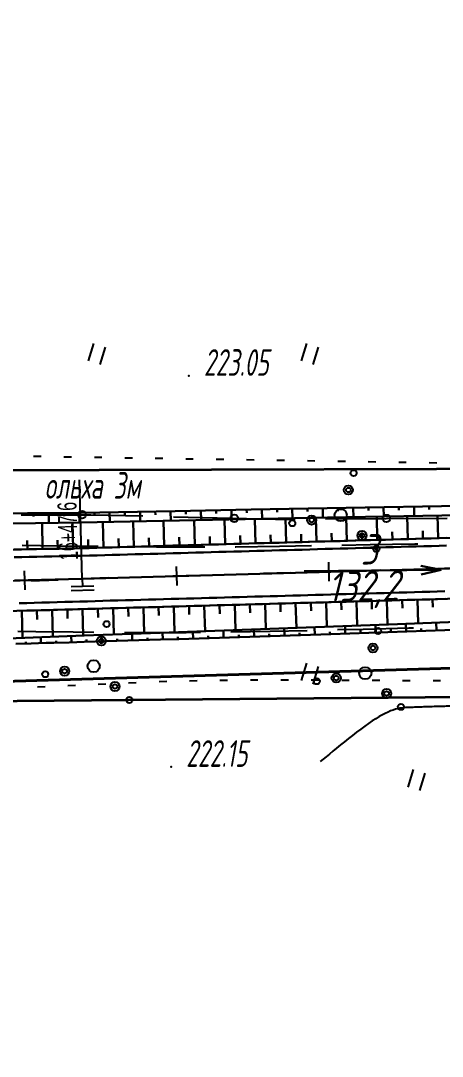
# Model space of a CAD drawing. Header units: millimetres. Extents: x -1799 to 6962, y -1020 to 4121.
# Drawn here: x -252.5 to -197.2, y 3267.3 to 3403.4 of the extents above; entities that cross this region are included whole.
import ezdxf

# ---------------------------------------------------------------- set-up
doc = ezdxf.new("R2010")
doc.units = ezdxf.units.MM
doc.linetypes.add('CONTI', pattern=[0])
doc.linetypes.add('STROT', pattern=[1.7, 0.5, -1.2])
for name, color, linetype, lineweight in [('10', 1, 'Continuous', 35), ('КОПИЯ_ОСЬ_13_ОТКОСЫ', 7, 'Continuous', 30), ('КОПИЯ_ОСЬ_ГРАНИЦЫ_ПОЛОС', 7, 'Continuous', 30), ('ОСЬ_ВЕРХ_ПОКРЫТИЯ_ГРАНИЦЫ_ПОЛОС', 7, 'Continuous', 30), ('ОСЬ_ВЕРХ_ПОКРЫТИЯ_ОСЬ', 1, 'Continuous', 30), ('Уклоны ПЧ', 5, 'Continuous', 30)]:
    doc.layers.add(name, color=color, linetype=linetype, lineweight=lineweight)
for name, color, linetype in [('_Ростелеком', 6, 'Continuous'), ('GOR_BDEFAULT', 212, 'CONTI'), ('NAD_MDEFAULT', 7, 'CONTI'), ('PI_OTDEFAULT', 172, 'CONTI'), ('PI_TTDEFAULT', 5, 'CONTI'), ('PLN_O', 7, 'CONTI'), ('SIT_LDEFAULT', 7, 'CONTI'), ('USLZNDEFAULT', 7, 'CONTI'), ('ZAPSKDEFAULT', 7, 'CONTI'), ('КОПИЯ_ОСЬ_ТАНГЕНСЫ', 1, 'Continuous'), ('ОСЬ_ВЕРХ_ПОКРЫТИЯ_ПИКЕТЫ', 1, 'Continuous'), ('ОСЬ_ВЕРХ_ПОКРЫТИЯ_РАЗБИВКА_КРИВ', 1, 'Continuous'), ('ОСЬ_ВЕРХ_ПОКРЫТИЯ_ТАНГЕНСЫ', 1, 'Continuous'), ('разметка', 7, 'Continuous')]:
    doc.layers.add(name, color=color, linetype=linetype)
doc.styles.add('eskd', font='spds.shx', dxfattribs={"width": 1.2, "oblique": 15})
doc.styles.get("Standard").update_dxf_attribs({"font": 'arial.ttf'})
doc.styles.add('STYLE1', font='romand.shx', dxfattribs={"width": 0.9})
doc.styles.add('ГОСТ', font='', dxfattribs={"oblique": 15, "height": 4})
doc.styles.get('ГОСТ').set_extended_font_data('GOST type A')
doc.linetypes.add('кабель_связи_проект.', pattern='A,10,-1,["/",STYLE1,S=3,R=0,X=0,Y=-1.5],-4.1', length=15.1)

# ---------------------------------------------------------------- blocks, each defined once
blk = doc.blocks.new('BL_2011')
at = {"color": 0}
for p, q in [((0, 0), (0, 2.4)), ((1.6, 0), (1.6, 2.4))]:
    blk.add_line(p, q, dxfattribs=at)
blk = doc.blocks.new('BL_2010')
at = {"color": 0}
for centre, radius in [((0, 5.78), 0.4), ((0, 3.46), 0.6), ((0, 3.46), 0.3), ((0, 0), 0.8), ((-3.46, -1.74), 0.6), ((3.46, -1.74), 0.6), ((-5.78, -2.88), 0.4), ((-3.46, -1.74), 0.3), ((3.46, -1.74), 0.3), ((5.78, -2.88), 0.4)]:
    blk.add_circle(centre, radius, dxfattribs=at)
blk = doc.blocks.new('Стрелка')
at = {"layer": 'Уклоны ПЧ', "ltscale": 2}
for points in [[(-0.02, -0.05), (-0.02, 17.97)], [(-0.02, -0.05), (-0.58, 2.62)], [(-0.02, -0.05), (0.53, 2.62)]]:
    blk.add_lwpolyline(points, dxfattribs=at)

msp = doc.modelspace()

# ---------------------------------------------------------------- linework, layer by layer
at = {"layer": '10'}
for points in [[(-360.39, 3343.98), (-65.03, 3344.87), (87.16, 3350.87), (108.64, 3348.19), (148.58, 3330.11), (255.1, 3267.82), (280.33, 3251.41), (314.65, 3229.09), (366.26, 3197.31), (410.92, 3168.51), (446.74, 3154.31), (486.35, 3141.69), (517.02, 3127.88), (586.85, 3116.46), (604.34, 3112.89), (723.31, 3088.59), (842.11, 3064.31), (1030.23, 3025.88), (1104.98, 3010.61)], [(1051.21, 3001.58), (974.51, 3016.91), (912.27, 3029.91), (802.72, 3052.77), (731.25, 3067.83), (636.78, 3087.13), (493.46, 3112.21), (494.99, 3106.72), (485.32, 3108.34), (431.47, 3127.8), (399.29, 3139.15), (370.15, 3158.46), (256.96, 3237.54), (178.33, 3282.64), (135.32, 3306.77), (116.47, 3313.34), (93.11, 3317.06), (-267.68, 3313.81), (-292.89, 3314.1), (-344.73, 3319.75)]]:
    msp.add_lwpolyline(points, dxfattribs=at)
at = {"layer": '_Ростелеком', "linetype": 'кабель_связи_проект.', "lineweight": 40, "ltscale": 0.25}
msp.add_lwpolyline([(-352.03, 3321.94), (-297.63, 3315.25), (-195.84, 3318.28), (-97.48, 3322.38), (-4.69, 3324.98), (27.74, 3325.19), (61.87, 3322.86), (98.79, 3316.91), (116.52, 3313.69), (135.62, 3307.07), (148.04, 3301.67), (187.18, 3282.72), (226.03, 3259.14), (267.57, 3231.16), (320.96, 3194.89), (385.8, 3152.73), (396.28, 3145.91), (411.1, 3138.25), (437.43, 3126.61), (493.48, 3112.58), (557.68, 3101.61)], dxfattribs=at)
at = {"layer": 'GOR_BDEFAULT', "color": 212, "elevation": 222, "flags": 128}
msp.add_lwpolyline([(-182.84, 3309.54), (-183.45, 3309.74), (-183.99, 3309.92), (-184.48, 3310.09), (-184.9, 3310.23), (-185.27, 3310.37), (-185.59, 3310.48), (-185.87, 3310.59), (-186.11, 3310.68), (-186.31, 3310.77), (-186.49, 3310.84), (-186.64, 3310.91), (-186.78, 3310.98), (-186.9, 3311.04), (-187.01, 3311.1), (-187.12, 3311.16), (-187.24, 3311.22), (-187.35, 3311.28), (-187.46, 3311.34), (-187.58, 3311.4), (-187.7, 3311.46), (-187.82, 3311.53), (-187.94, 3311.59), (-188.07, 3311.66), (-188.2, 3311.72), (-188.33, 3311.79), (-188.46, 3311.86), (-188.59, 3311.93), (-188.73, 3312.01), (-188.87, 3312.08), (-189.01, 3312.16), (-189.16, 3312.23), (-189.3, 3312.31), (-189.45, 3312.39), (-189.61, 3312.47), (-189.76, 3312.55), (-189.92, 3312.62), (-190.08, 3312.7), (-190.24, 3312.77), (-190.41, 3312.84), (-190.57, 3312.91), (-190.74, 3312.97), (-190.92, 3313.03), (-191.09, 3313.09), (-191.27, 3313.13), (-191.45, 3313.18), (-191.64, 3313.22), (-191.82, 3313.25), (-192.01, 3313.27), (-192.2, 3313.29), (-192.4, 3313.31), (-192.59, 3313.32), (-192.79, 3313.33), (-192.99, 3313.34), (-193.19, 3313.34), (-193.4, 3313.34), (-193.6, 3313.34), (-193.81, 3313.34), (-194.02, 3313.33), (-194.23, 3313.33), (-194.45, 3313.32), (-194.66, 3313.31), (-194.88, 3313.31), (-195.09, 3313.3), (-195.31, 3313.3), (-195.53, 3313.29), (-195.75, 3313.28), (-195.97, 3313.28), (-196.2, 3313.27), (-196.42, 3313.26), (-196.65, 3313.26), (-196.87, 3313.25), (-197.1, 3313.25), (-197.33, 3313.24), (-197.55, 3313.23), (-197.78, 3313.23), (-198.01, 3313.22), (-198.24, 3313.21), (-198.47, 3313.2), (-198.7, 3313.2), (-198.93, 3313.19), (-199.16, 3313.18), (-199.4, 3313.17), (-199.63, 3313.17), (-199.86, 3313.16), (-200.09, 3313.15), (-200.33, 3313.15), (-200.56, 3313.14), (-200.8, 3313.13), (-201.03, 3313.12), (-201.26, 3313.12), (-201.5, 3313.11), (-201.74, 3313.1), (-201.98, 3313.09), (-202.22, 3313.06), (-202.48, 3313.03), (-202.74, 3312.99), (-203.02, 3312.93), (-203.31, 3312.86), (-203.62, 3312.76), (-203.94, 3312.64), (-204.28, 3312.5), (-204.64, 3312.33), (-205.03, 3312.13), (-205.44, 3311.9), (-205.88, 3311.63), (-206.35, 3311.33), (-206.84, 3311), (-207.35, 3310.64), (-207.87, 3310.25), (-208.41, 3309.85), (-208.95, 3309.44), (-209.48, 3309.02), (-210.02, 3308.6), (-210.54, 3308.18), (-211.04, 3307.76), (-211.53, 3307.37), (-211.99, 3306.98), (-212.42, 3306.62), (-212.82, 3306.29), (-213.18, 3305.99)], dxfattribs=at)
at = {"layer": 'PI_TTDEFAULT', "color": 5}
for p in [(-230.47, 3356.69, 223.05), (-232.79, 3305.31, 222.15)]:
    msp.add_point(p, dxfattribs=at)
at = {"layer": 'PLN_O'}
for p, q in [((-252.49, 3338.43), (-243.35, 3338.43)), ((-243.35, 3338.44), (-236.49, 3338.27)), ((-232.49, 3338.16), (-219.05, 3337.83)), ((-219.05, 3337.83), (-216.5, 3337.85)), ((-212.5, 3337.88), (-196.5, 3338))]:
    msp.add_line(p, q, dxfattribs=at)
for centre in [(-244.49, 3338.43), (-224.49, 3337.96), (-204.5, 3337.94)]:
    msp.add_circle(centre, 0.5, dxfattribs=at)
at = {"layer": 'SIT_LDEFAULT', "color": 7}
for p, q in [((-250.87, 3346.13), (-249.87, 3346.11)), ((-246.87, 3346.06), (-245.87, 3346.04)), ((-242.87, 3346), (-241.87, 3345.98)), ((-238.87, 3345.93), (-237.87, 3345.91)), ((-234.87, 3345.87), (-233.87, 3345.85)), ((-230.87, 3345.8), (-229.87, 3345.78)), ((-226.87, 3345.74), (-225.87, 3345.72)), ((-222.88, 3345.68), (-221.88, 3345.66)), ((-218.88, 3345.62), (-217.88, 3345.6)), ((-214.88, 3345.55), (-213.88, 3345.53)), ((-210.88, 3345.48), (-209.88, 3345.46)), ((-206.88, 3345.41), (-205.88, 3345.39)), ((-202.88, 3345.35), (-201.88, 3345.33)), ((-198.88, 3345.28), (-197.88, 3345.26)), ((-206.62, 3334.47), (-210.35, 3334.4)), ((-200.75, 3334.57), (-206.62, 3334.46)), ((-200.35, 3334.58), (-200.75, 3334.57)), ((-249.96, 3334.35), (-252.35, 3334.39)), ((-244.87, 3334.28), (-249.96, 3334.35)), ((-242.35, 3334.24), (-244.87, 3334.27)), ((-234.7, 3334.17), (-238.35, 3334.2)), ((-229.61, 3334.16), (-234.7, 3334.17)), ((-228.35, 3334.17), (-229.61, 3334.16)), ((-224.27, 3334.19), (-224.35, 3334.19)), ((-218.55, 3334.26), (-224.27, 3334.19)), ((-214.35, 3334.33), (-218.55, 3334.27)), ((-207.55, 3323.41), (-201.54, 3323.56)), ((-201.54, 3323.56), (-200.92, 3323.57)), ((-252.92, 3323.12), (-250.58, 3323.09)), ((-250.58, 3323.09), (-245.64, 3323.03)), ((-245.64, 3323.03), (-242.92, 3323)), ((-238.92, 3322.97), (-235.76, 3322.96)), ((-235.76, 3322.95), (-230.82, 3322.96)), ((-230.82, 3322.96), (-228.92, 3322.98)), ((-224.93, 3323.03), (-219.77, 3323.13)), ((-219.77, 3323.13), (-214.92, 3323.23)), ((-210.93, 3323.33), (-207.55, 3323.41)), ((-222.37, 3316.73), (-221.37, 3316.73)), ((-218.37, 3316.74), (-218.2, 3316.74)), ((-218.2, 3316.74), (-217.37, 3316.74)), ((-250.35, 3315.82), (-249.35, 3315.87)), ((-246.36, 3316), (-245.36, 3316.04)), ((-242.36, 3316.18), (-241.36, 3316.22)), ((-238.37, 3316.35), (-237.37, 3316.39)), ((-234.36, 3316.51), (-233.36, 3316.54)), ((-230.36, 3316.62), (-229.36, 3316.65)), ((-226.37, 3316.7), (-225.37, 3316.71)), ((-214.37, 3316.72), (-213.37, 3316.72)), ((-210.37, 3316.71), (-209.37, 3316.7)), ((-206.37, 3316.68), (-206.35, 3316.68)), ((-206.35, 3316.68), (-205.37, 3316.67)), ((-202.37, 3316.66), (-201.37, 3316.65)), ((-198.37, 3316.65), (-197.37, 3316.65))]:
    msp.add_line(p, q, dxfattribs=at)
at = {"layer": 'КОПИЯ_ОСЬ_13_ОТКОСЫ'}
for points in [[(-262.03, 3333.69), (-261.51, 3333.7), (-255.52, 3333.81), (-244.53, 3334.03), (-6.51, 3340.7), (-0.78, 3340.85), (3.03, 3340.94), (12.59, 3341.12), (19.28, 3341.19), (25.03, 3341.21), (30.78, 3341.19), (36.53, 3341.1), (42.29, 3340.96)], [(-259.63, 3338.56), (-251.65, 3338.64), (-248.66, 3338.65), (-247.66, 3338.66), (-244.66, 3338.69), (-232.26, 3338.91), (-222.26, 3339.12), (-212.27, 3339.3), (-192.27, 3339.63), (-172.26, 3339.6), (-152.27, 3340.15), (-112.28, 3341.08)], [(-256.61, 3337.24), (-244.63, 3337.41), (-212.23, 3338.06), (-192.23, 3338.43), (-172.24, 3338.78), (-132.24, 3339.43), (-112.24, 3339.86)], [(-256.61, 3337.24), (-244.63, 3337.41), (-212.23, 3338.06), (-192.23, 3338.43), (-172.24, 3338.78), (-132.24, 3339.43), (-112.24, 3339.86)], [(-250.86, 3338.64), (-250.86, 3338.2)], [(-248.86, 3338.65), (-248.85, 3337.35)], [(-246.86, 3338.67), (-246.85, 3338.23)], [(-244.86, 3338.69), (-244.84, 3337.4)], [(-242.86, 3338.73), (-242.85, 3338.3)], [(-240.86, 3338.76), (-240.84, 3337.48)], [(-238.86, 3338.8), (-238.85, 3338.37)], [(-236.86, 3338.83), (-236.84, 3337.56)], [(-234.86, 3338.87), (-234.85, 3338.44)], [(-232.86, 3338.9), (-232.84, 3337.65)], [(-230.86, 3338.94), (-230.85, 3338.52)], [(-228.86, 3338.98), (-228.83, 3337.73)], [(-226.86, 3339.03), (-226.85, 3338.61)], [(-224.86, 3339.07), (-224.84, 3337.81)], [(-222.86, 3339.11), (-222.85, 3338.69)], [(-220.86, 3339.14), (-220.84, 3337.89)], [(-218.86, 3339.18), (-218.85, 3338.76)], [(-216.86, 3339.22), (-216.84, 3337.97)], [(-214.86, 3339.25), (-214.86, 3338.84)], [(-212.86, 3339.29), (-212.84, 3338.05)], [(-210.86, 3339.32), (-210.86, 3338.91)], [(-208.86, 3339.35), (-208.84, 3338.12)], [(-206.86, 3339.39), (-206.86, 3338.98)], [(-204.86, 3339.42), (-204.84, 3338.2)], [(-202.86, 3339.45), (-202.86, 3339.05)], [(-200.86, 3339.49), (-200.84, 3338.27)], [(-198.87, 3339.52), (-198.86, 3339.11)], [(-249.67, 3333.93), (-249.74, 3337.34)], [(-245.67, 3334.01), (-245.74, 3337.39)], [(-241.67, 3334.11), (-241.77, 3337.47)], [(-237.67, 3334.23), (-237.77, 3337.55)], [(-233.68, 3334.34), (-233.77, 3337.63)], [(-229.68, 3334.45), (-229.77, 3337.71)], [(-225.68, 3334.56), (-225.77, 3337.79)], [(-221.68, 3334.67), (-221.77, 3337.87)], [(-217.68, 3334.78), (-217.77, 3337.95)], [(-213.68, 3334.9), (-213.77, 3338.03)], [(-209.69, 3335.01), (-209.77, 3338.11)], [(-205.69, 3335.12), (-205.77, 3338.18)], [(-201.69, 3335.23), (-201.77, 3338.25)], [(-197.69, 3335.34), (-197.77, 3338.33)], [(-219.68, 3334.73), (-219.71, 3335.79)], [(-215.68, 3334.84), (-215.71, 3335.9)], [(-211.68, 3334.95), (-211.71, 3336)], [(-207.69, 3335.06), (-207.71, 3336.1)], [(-203.69, 3335.18), (-203.72, 3336.2)], [(-199.69, 3335.29), (-199.72, 3336.3)], [(-251.67, 3333.89), (-251.69, 3335.03)], [(-247.67, 3333.97), (-247.69, 3335.1)], [(-243.67, 3334.06), (-243.7, 3335.18)], [(-239.67, 3334.17), (-239.7, 3335.29)], [(-235.67, 3334.28), (-235.71, 3335.39)], [(-231.68, 3334.39), (-231.71, 3335.49)], [(-227.68, 3334.5), (-227.71, 3335.59)], [(-223.68, 3334.62), (-223.71, 3335.69)], [(-261.91, 3325.58), (-256.31, 3325.71), (-237.04, 3326.24), (-14, 3332.49), (-4.39, 3332.69), (0.37, 3332.78), (9.86, 3332.91), (17.45, 3332.97), (23.13, 3332.96), (28.81, 3332.91), (34.48, 3332.81), (40.15, 3332.66)], [(-254.22, 3322.15), (-244.21, 3322.55), (-234.22, 3322.93), (-203.04, 3324.07), (-171.86, 3325.26), (-131.89, 3326.85), (-111.9, 3327.54)], [(-254.22, 3322.15), (-244.21, 3322.55), (-234.22, 3322.93), (-203.04, 3324.07), (-171.86, 3325.26), (-131.89, 3326.85), (-111.9, 3327.54)], [(-253.19, 3321.45), (-251.19, 3321.5), (-250.19, 3321.54), (-249.19, 3321.58), (-248.19, 3321.61), (-246.19, 3321.66), (-245.19, 3321.7), (-244.19, 3321.74), (-234.19, 3322.02), (-231.79, 3322.07), (-211.8, 3322.73), (-191.81, 3323.42), (-151.85, 3325.35), (-141.86, 3325.76), (-131.87, 3326.15), (-111.88, 3326.91)], [(-236.42, 3326.26), (-236.32, 3322.85)], [(-234.42, 3326.31), (-234.39, 3325.18)], [(-232.42, 3326.37), (-232.32, 3323)], [(-230.42, 3326.43), (-230.39, 3325.3)], [(-228.42, 3326.48), (-228.33, 3323.14)], [(-226.42, 3326.54), (-226.39, 3325.42)], [(-224.42, 3326.59), (-224.33, 3323.29)], [(-222.42, 3326.65), (-222.39, 3325.55)], [(-220.42, 3326.71), (-220.33, 3323.43)], [(-218.42, 3326.76), (-218.39, 3325.67)], [(-216.42, 3326.82), (-216.33, 3323.58)], [(-214.42, 3326.87), (-214.39, 3325.79)], [(-212.43, 3326.93), (-212.34, 3323.73)], [(-210.43, 3326.99), (-210.4, 3325.92)], [(-208.43, 3327.04), (-208.34, 3323.87)], [(-206.43, 3327.1), (-206.4, 3326.04)], [(-204.43, 3327.15), (-204.34, 3324.02)], [(-202.43, 3327.21), (-202.4, 3326.17)], [(-200.43, 3327.27), (-200.34, 3324.17)], [(-198.43, 3327.32), (-198.4, 3326.29)], [(-252.41, 3325.82), (-252.31, 3322.23)], [(-250.41, 3325.87), (-250.38, 3324.68)], [(-248.41, 3325.93), (-248.31, 3322.39)], [(-246.41, 3325.98), (-246.38, 3324.8)], [(-244.41, 3326.04), (-244.32, 3322.55)], [(-242.41, 3326.09), (-242.38, 3324.93)], [(-240.41, 3326.15), (-240.32, 3322.7)], [(-238.42, 3326.2), (-238.38, 3325.05)], [(-213.9, 3322.66), (-213.93, 3323.67)], [(-209.9, 3322.8), (-209.93, 3323.81)], [(-205.9, 3322.94), (-205.94, 3323.96)], [(-201.9, 3323.07), (-201.94, 3324.11)], [(-197.91, 3323.21), (-197.94, 3324.26)], [(-249.88, 3321.55), (-249.91, 3322.32)], [(-245.88, 3321.67), (-245.91, 3322.48)], [(-241.88, 3321.8), (-241.91, 3322.64)], [(-237.89, 3321.92), (-237.91, 3322.79)], [(-235.89, 3321.97), (-235.89, 3322.27)], [(-233.89, 3322.03), (-233.91, 3322.94)], [(-231.89, 3322.07), (-231.89, 3322.38)], [(-229.89, 3322.14), (-229.92, 3323.09)], [(-227.89, 3322.2), (-227.9, 3322.52)], [(-225.89, 3322.27), (-225.92, 3323.23)], [(-223.89, 3322.33), (-223.9, 3322.65)], [(-221.89, 3322.4), (-221.92, 3323.37)], [(-219.89, 3322.47), (-219.9, 3322.79)], [(-217.89, 3322.53), (-217.93, 3323.52)], [(-215.9, 3322.6), (-215.91, 3322.93)], [(-211.9, 3322.73), (-211.91, 3323.06)], [(-207.9, 3322.87), (-207.91, 3323.21)], [(-203.9, 3323), (-203.91, 3323.35)], [(-199.91, 3323.14), (-199.92, 3323.49)], [(-251.88, 3321.49), (-251.88, 3321.73)], [(-247.88, 3321.62), (-247.89, 3321.88)], [(-243.88, 3321.75), (-243.89, 3322.02)], [(-239.88, 3321.86), (-239.89, 3322.14)]]:
    msp.add_lwpolyline(points, dxfattribs=at)
at = {"layer": 'КОПИЯ_ОСЬ_ГРАНИЦЫ_ПОЛОС'}
for points in [[(-253.42, 3333.85), (-252.44, 3333.87), (-251.45, 3333.89), (-250.46, 3333.91), (-249.47, 3333.93), (-248.49, 3333.95), (-247.5, 3333.97), (-246.51, 3333.99), (-245.52, 3334.01), (-244.53, 3334.03), (-243.53, 3334.06), (-242.53, 3334.09), (-241.54, 3334.12), (-240.54, 3334.14), (-239.54, 3334.17), (-238.54, 3334.2), (-237.54, 3334.23), (-236.54, 3334.26), (-235.55, 3334.28), (-234.55, 3334.31), (-233.55, 3334.34), (-232.55, 3334.37), (-231.55, 3334.4), (-230.55, 3334.42), (-229.56, 3334.45), (-228.56, 3334.48), (-227.56, 3334.51), (-226.56, 3334.54), (-225.56, 3334.56), (-224.56, 3334.59), (-223.57, 3334.62), (-222.57, 3334.65), (-221.57, 3334.68), (-220.57, 3334.7), (-219.57, 3334.73), (-218.57, 3334.76), (-217.58, 3334.79), (-216.58, 3334.82), (-215.58, 3334.84), (-214.58, 3334.87), (-213.58, 3334.9), (-212.58, 3334.93), (-211.59, 3334.96), (-210.59, 3334.98), (-209.59, 3335.01), (-208.59, 3335.04), (-207.59, 3335.07), (-206.59, 3335.1), (-205.6, 3335.12), (-204.6, 3335.15), (-203.6, 3335.18), (-202.6, 3335.21), (-201.6, 3335.24), (-200.6, 3335.26), (-199.61, 3335.29), (-198.61, 3335.32), (-197.61, 3335.35), (-196.61, 3335.38)], [(-252.73, 3325.8), (-251.73, 3325.83), (-250.73, 3325.86), (-249.73, 3325.89), (-248.73, 3325.91), (-247.73, 3325.94), (-246.73, 3325.97), (-245.73, 3326), (-244.73, 3326.02), (-243.74, 3326.05), (-242.74, 3326.08), (-241.74, 3326.11), (-240.74, 3326.14), (-239.74, 3326.16), (-238.74, 3326.19), (-237.74, 3326.22), (-236.74, 3326.25), (-235.74, 3326.28), (-234.75, 3326.3), (-233.75, 3326.33), (-232.75, 3326.36), (-231.75, 3326.39), (-230.75, 3326.42), (-229.75, 3326.44), (-228.75, 3326.47), (-227.75, 3326.5), (-226.75, 3326.53), (-225.76, 3326.56), (-224.76, 3326.58), (-223.76, 3326.61), (-222.76, 3326.64), (-221.76, 3326.67), (-220.76, 3326.7), (-219.76, 3326.72), (-218.76, 3326.75), (-217.76, 3326.78), (-216.77, 3326.81), (-215.77, 3326.84), (-214.77, 3326.86), (-213.77, 3326.89), (-212.77, 3326.92), (-211.77, 3326.95), (-210.77, 3326.98), (-209.77, 3327), (-208.77, 3327.03), (-207.78, 3327.06), (-206.78, 3327.09), (-205.78, 3327.12), (-204.78, 3327.14), (-203.78, 3327.17), (-202.78, 3327.2), (-201.78, 3327.23), (-200.78, 3327.26), (-199.79, 3327.28), (-198.79, 3327.31), (-197.79, 3327.34), (-196.79, 3327.37)]]:
    msp.add_lwpolyline(points, dxfattribs=at)
at = {"layer": 'КОПИЯ_ОСЬ_ТАНГЕНСЫ'}
msp.add_line((-395.28, 3325.81), (127.01, 3340.44), dxfattribs=at)
at = {"layer": 'ОСЬ_ВЕРХ_ПОКРЫТИЯ_ГРАНИЦЫ_ПОЛОС', "linetype": 'Continuous'}
for points in [[(-253.42, 3333.85), (-252.44, 3333.87), (-251.45, 3333.89), (-250.46, 3333.91), (-249.47, 3333.93), (-248.48, 3333.95), (-247.5, 3333.97), (-246.51, 3333.99), (-245.52, 3334.01), (-244.53, 3334.03), (-243.53, 3334.06), (-242.53, 3334.09), (-241.54, 3334.12), (-240.54, 3334.14), (-239.54, 3334.17), (-238.54, 3334.2), (-237.54, 3334.23), (-236.54, 3334.26), (-235.55, 3334.28), (-234.55, 3334.31), (-233.55, 3334.34), (-232.55, 3334.37), (-231.55, 3334.4), (-230.55, 3334.42), (-229.56, 3334.45), (-228.56, 3334.48), (-227.56, 3334.51), (-226.56, 3334.54), (-225.56, 3334.56), (-224.56, 3334.59), (-223.57, 3334.62), (-222.57, 3334.65), (-221.57, 3334.68), (-220.57, 3334.7), (-219.57, 3334.73), (-218.57, 3334.76), (-217.58, 3334.79), (-216.58, 3334.82), (-215.58, 3334.84), (-214.58, 3334.87), (-213.58, 3334.9), (-212.58, 3334.93), (-211.59, 3334.96), (-210.59, 3334.98), (-209.59, 3335.01), (-208.59, 3335.04), (-207.59, 3335.07), (-206.59, 3335.1), (-205.6, 3335.12), (-204.6, 3335.15), (-203.6, 3335.18), (-202.6, 3335.21), (-201.6, 3335.24), (-200.6, 3335.26), (-199.61, 3335.29), (-198.61, 3335.32), (-197.61, 3335.35), (-196.61, 3335.38)], [(-196.58, 3334.38), (-197.58, 3334.35), (-198.58, 3334.32), (-199.58, 3334.29), (-200.58, 3334.26), (-201.57, 3334.24), (-202.57, 3334.21), (-203.57, 3334.18), (-204.57, 3334.15), (-205.57, 3334.12), (-206.57, 3334.1), (-207.56, 3334.07), (-208.56, 3334.04), (-209.56, 3334.01), (-210.56, 3333.98), (-211.56, 3333.96), (-212.56, 3333.93), (-213.55, 3333.9), (-214.55, 3333.87), (-215.55, 3333.84), (-216.55, 3333.82), (-217.55, 3333.79), (-218.55, 3333.76), (-219.54, 3333.73), (-220.54, 3333.7), (-221.54, 3333.68), (-222.54, 3333.65), (-223.54, 3333.62), (-224.54, 3333.59), (-225.53, 3333.56), (-226.53, 3333.54), (-227.53, 3333.51), (-228.53, 3333.48), (-229.53, 3333.45), (-230.53, 3333.43), (-231.52, 3333.4), (-232.52, 3333.37), (-233.52, 3333.34), (-234.52, 3333.31), (-235.52, 3333.29), (-236.52, 3333.26), (-237.51, 3333.23), (-238.51, 3333.2), (-239.51, 3333.17), (-240.51, 3333.15), (-241.51, 3333.12), (-242.51, 3333.09), (-243.5, 3333.06), (-244.5, 3333.03), (-245.49, 3333.01), (-246.48, 3332.99), (-247.47, 3332.97), (-248.46, 3332.95), (-249.45, 3332.93), (-250.43, 3332.91), (-251.42, 3332.89), (-252.41, 3332.87), (-253.4, 3332.85)]]:
    msp.add_lwpolyline(points, dxfattribs=at)
at = {"layer": 'ОСЬ_ВЕРХ_ПОКРЫТИЯ_ГРАНИЦЫ_ПОЛОС', "linetype": 'Continuous', "lineweight": 30}
for points in [[(-196.82, 3328.37), (-197.82, 3328.34), (-198.81, 3328.31), (-199.81, 3328.28), (-200.81, 3328.25), (-201.81, 3328.23), (-202.81, 3328.2), (-203.81, 3328.17), (-204.81, 3328.14), (-205.81, 3328.12), (-206.8, 3328.09), (-207.8, 3328.06), (-208.8, 3328.03), (-209.8, 3328), (-210.8, 3327.98), (-211.8, 3327.95), (-212.8, 3327.92), (-213.8, 3327.89), (-214.8, 3327.86), (-215.79, 3327.84), (-216.79, 3327.81), (-217.79, 3327.78), (-218.79, 3327.75), (-219.79, 3327.72), (-220.79, 3327.7), (-221.79, 3327.67), (-222.79, 3327.64), (-223.79, 3327.61), (-224.78, 3327.58), (-225.78, 3327.56), (-226.78, 3327.53), (-227.78, 3327.5), (-228.78, 3327.47), (-229.78, 3327.44), (-230.78, 3327.42), (-231.78, 3327.39), (-232.78, 3327.36), (-233.77, 3327.33), (-234.77, 3327.3), (-235.77, 3327.28), (-236.77, 3327.25), (-237.77, 3327.22), (-238.77, 3327.19), (-239.77, 3327.16), (-240.77, 3327.14), (-241.77, 3327.11), (-242.76, 3327.08), (-243.76, 3327.05), (-244.76, 3327.02), (-245.76, 3327), (-246.76, 3326.97), (-247.76, 3326.94), (-248.76, 3326.91), (-249.76, 3326.88), (-250.76, 3326.86), (-251.76, 3326.83), (-252.76, 3326.8)], [(-196.79, 3327.37), (-197.79, 3327.34), (-198.79, 3327.31), (-199.78, 3327.28), (-200.78, 3327.26), (-201.78, 3327.23), (-202.78, 3327.2), (-203.78, 3327.17), (-204.78, 3327.14), (-205.78, 3327.12), (-206.78, 3327.09), (-207.78, 3327.06), (-208.77, 3327.03), (-209.77, 3327), (-210.77, 3326.98), (-211.77, 3326.95), (-212.77, 3326.92), (-213.77, 3326.89), (-214.77, 3326.86), (-215.77, 3326.84), (-216.77, 3326.81), (-217.76, 3326.78), (-218.76, 3326.75), (-219.76, 3326.72), (-220.76, 3326.7), (-221.76, 3326.67), (-222.76, 3326.64), (-223.76, 3326.61), (-224.76, 3326.58), (-225.76, 3326.56), (-226.75, 3326.53), (-227.75, 3326.5), (-228.75, 3326.47), (-229.75, 3326.44), (-230.75, 3326.42), (-231.75, 3326.39), (-232.75, 3326.36), (-233.75, 3326.33), (-234.75, 3326.3), (-235.74, 3326.28), (-236.74, 3326.25), (-237.74, 3326.22), (-238.74, 3326.19), (-239.74, 3326.16), (-240.74, 3326.14), (-241.74, 3326.11), (-242.74, 3326.08), (-243.73, 3326.05), (-244.73, 3326.02), (-245.73, 3326), (-246.73, 3325.97), (-247.73, 3325.94), (-248.73, 3325.91), (-249.73, 3325.89), (-250.73, 3325.86), (-251.73, 3325.83), (-252.73, 3325.8)]]:
    msp.add_lwpolyline(points, dxfattribs=at)
at = {"layer": 'ОСЬ_ВЕРХ_ПОКРЫТИЯ_ОСЬ'}
msp.add_lwpolyline([(-253.34, 3329.79), (-244.45, 3330.03), (-244.45, 3330.03), (-14.07, 3336.49)], dxfattribs=at)
at = {"layer": 'ОСЬ_ВЕРХ_ПОКРЫТИЯ_ПИКЕТЫ'}
for p, q in [((-212, 3329.69), (-212.07, 3332.19)), ((-251.98, 3328.58), (-252.05, 3331.07)), ((-231.99, 3329.13), (-232.06, 3331.63))]:
    msp.add_line(p, q, dxfattribs=at)
at = {"layer": 'ОСЬ_ВЕРХ_ПОКРЫТИЯ_РАЗБИВКА_КРИВ'}
for p, q in [((-244.45, 3330.03), (-244.81, 3343.03)), ((-245.92, 3328.99), (-242.92, 3329.08)), ((-244.45, 3330.03), (-244.42, 3329.03)), ((-245.9, 3328.49), (-242.9, 3328.58))]:
    msp.add_line(p, q, dxfattribs=at)
at = {"layer": 'ОСЬ_ВЕРХ_ПОКРЫТИЯ_ТАНГЕНСЫ'}
msp.add_line((-395.28, 3325.81), (127.01, 3340.44), dxfattribs=at)
at = {"layer": 'разметка', "linetype": 'STROT', "lineweight": 30, "ltscale": 7}
msp.add_lwpolyline([(-644.71, 3539.46), (-644.71, 3539.46, 0.010848), (-599.22, 3492.38, 0.026039), (-521.3, 3423.36, 0.004471), (-497.65, 3404.9, 0.012597), (-469.15, 3383.51, 0.122053), (-334.33, 3332.01, 0.036279), (-244.45, 3330.03), (-14.07, 3336.49, -0.037498), (75.82, 3334.51, -0.079736), (167.16, 3308.13, -0.037499), (244.27, 3261.88), (343.34, 3195.51, 0.037498), (420.44, 3149.26, 0.023279), (446.23, 3138.55, 0.037464), (533.4, 3116.55), (1022.92, 3018.77), (1022.92, 3018.77)], format="xyb", dxfattribs=at)

# ---------------------------------------------------------------- block references
at = {"layer": 'USLZNDEFAULT', "color": 7, "rotation": 342.9999999999999}
for p in [(-210.5, 3338.38), (-242.96, 3318.53), (-207.27, 3317.62)]:
    msp.add_blockref('BL_2010', p, dxfattribs=at)
at = {"layer": 'ZAPSKDEFAULT', "color": 7, "rotation": 342.9999999999999}
for p in [(-243.65, 3358.64), (-215.65, 3358.64), (-215.65, 3316.64), (-201.65, 3302.64)]:
    msp.add_blockref('BL_2011', p, dxfattribs=at)
at = {"layer": 'Уклоны ПЧ', "rotation": 90.47743907549292}
msp.add_blockref('Стрелка', (-197.33, 3331.2), dxfattribs=at)

# ---------------------------------------------------------------- texts
at = {"layer": 'NAD_MDEFAULT', "color": 7, "style": 'eskd', "oblique": 10, "width": 0.8}
msp.add_text('ольха 3м', height=3.5, dxfattribs=at).set_placement((-249.39, 3340.54))
at = {"layer": 'PI_OTDEFAULT', "color": 172, "style": 'eskd', "oblique": 10, "width": 0.8}
for s, p in [('223.05', (-228.47, 3356.69)), ('222.15', (-230.8, 3305.3))]:
    msp.add_text(s, height=3.5, dxfattribs=at).set_placement(p)
at = {"layer": 'ОСЬ_ВЕРХ_ПОКРЫТИЯ_РАЗБИВКА_КРИВ', "width": 0.6}
msp.add_text('16+47.6', height=2.5, rotation=91.6044, dxfattribs=at).set_placement((-245.01, 3332.52))
at = {"layer": 'Уклоны ПЧ', "style": 'ГОСТ', "oblique": 15}
for s, p in [('3', (-207.88, 3331.86)), ('132,2', (-212.22, 3326.96))]:
    msp.add_text(s, height=4, rotation=1.1868, dxfattribs=at).set_placement(p)

doc.saveas('drawing.dxf')
